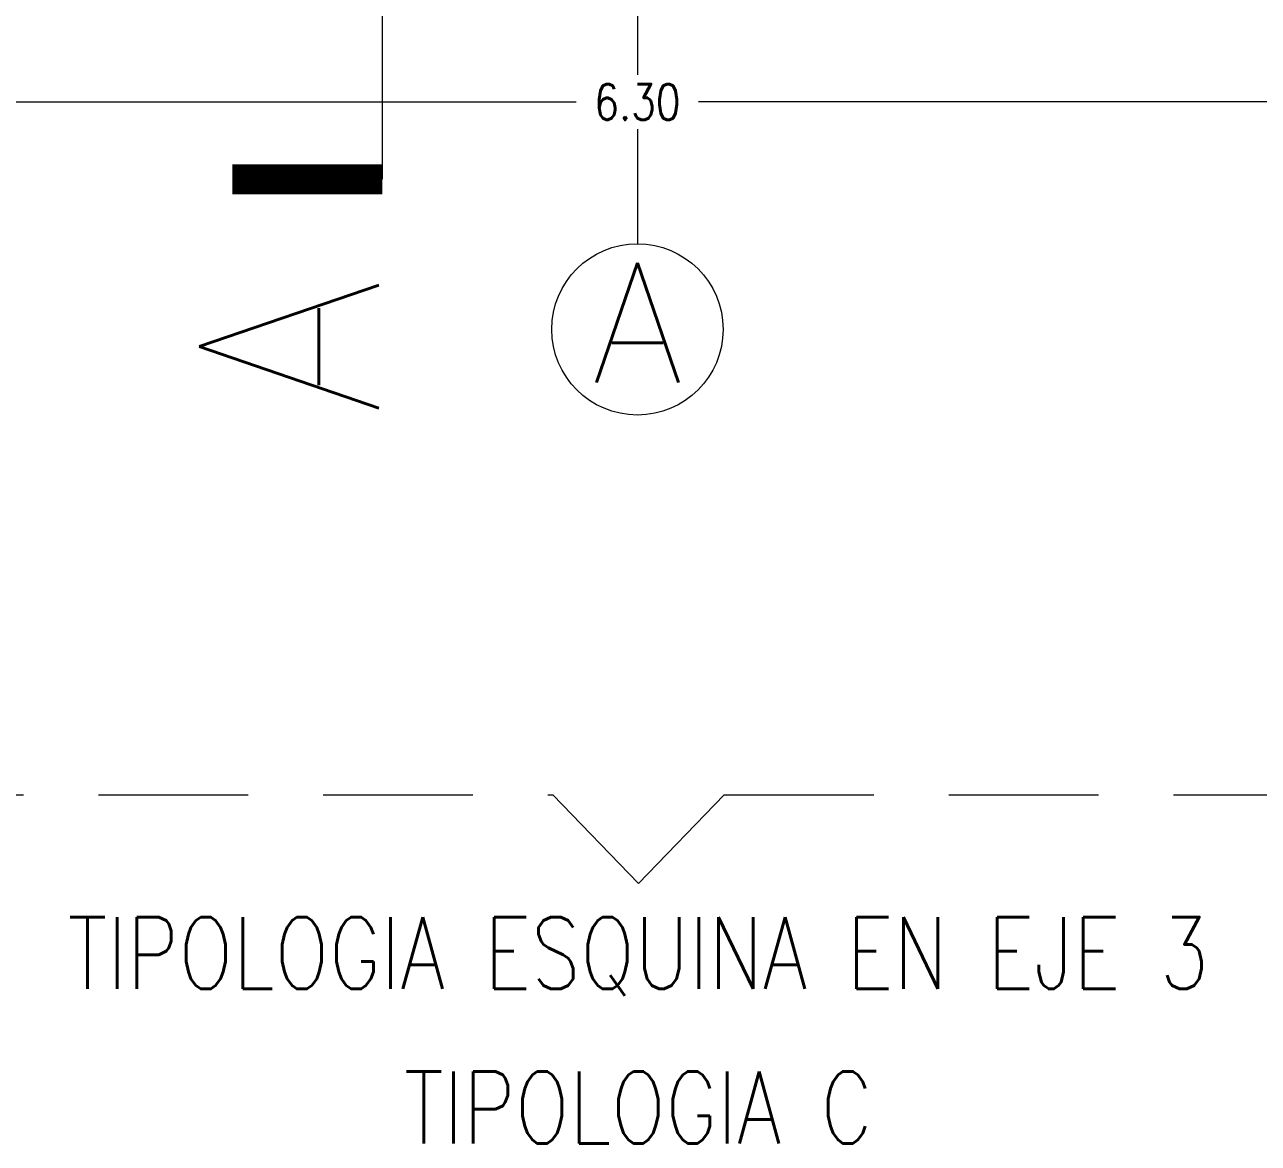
# Model space of a CAD drawing. Header units: inches. Extents: x 10.8 to 60.4, y 12.2 to 79.7.
# Drawn here: x 28.137 to 30.196, y 32.376 to 34.244 of the extents above; entities that cross this region are included whole.
import ezdxf
from ezdxf.enums import TextEntityAlignment as Align

# ---------------------------------------------------------------- set-up
doc = ezdxf.new("R2010")
doc.units = ezdxf.units.IN
doc.header["$MEASUREMENT"] = 0
doc.linetypes.add('HIDDEN', pattern=[0.375, 0.25, -0.125])
doc.layers.get('DEFPOINTS').update_dxf_attribs({"color": 210})
for name, color, linetype, lineweight in [('A-ANNO-DIMS', 3, 'Continuous', 18), ('A-ANNO-SYMB', 3, 'Continuous', 18), ('A-ANNO-TEXT', 3, 'Continuous', 18)]:
    doc.layers.add(name, color=color, linetype=linetype, lineweight=lineweight)
doc.styles.add('E-ROMANS', font='romans.shx', dxfattribs={"width": 0.8})
doc.dimstyles.new('E-0050_ARW_12', dxfattribs={"dimscale": 0.001, "dimtxt": 60, "dimasz": 60, "dimexe": 30, "dimexo": 20, "dimgap": 30, "dimtad": 0, "dimzin": 0, "dimdsep": 46, "dimtxsty": 'E-ROMANS', "dimblk": 'OPEN90', "dimcen": 30, "dimclrd": 256, "dimclre": 256, "dimclrt": 256, "dimadec": 0, "dimazin": 0, "dimtfac": 1, "dimtmove": 1, "dimatfit": 3, "dimldrblk": 'OPEN90', "dimfxl": 1, "dimtfill": 1, "dimtolj": 1, "dimtzin": 0, "dimlwd": -1, "dimarcsym": 0})

# ---------------------------------------------------------------- blocks, each defined once
blk = doc.blocks.new('_Open90')
at = {"color": 0, "linetype": 'ByBlock', "lineweight": -2}
for p, q in [((-0.5, 0.5), (0, 0)), ((0, 0), (-1, 0)), ((0, 0), (-0.5, -0.5))]:
    blk.add_line(p, q, dxfattribs=at)
blk = doc.blocks.new('*D1075')
at = {"layer": 'A-ANNO-DIMS', "lineweight": -2, "transparency": 16777216}
for p, q in [((26.0099, 34.1875), (26.0099, 34.0845)), ((32.309, 34.1875), (32.309, 34.0845))]:
    blk.add_line(p, q, dxfattribs=at)
at = {"layer": 'A-ANNO-DIMS', "transparency": 16777216}
for p, q in [((26.0699, 34.1145), (29.0574, 34.1145)), ((32.249, 34.1145), (29.2614, 34.1145))]:
    blk.add_line(p, q, dxfattribs=at)
at = {"layer": 'DEFPOINTS', "color": 0, "transparency": 16777216}
for p in [(26.0099, 34.2075), (32.309, 34.2075), (32.309, 34.1145)]:
    blk.add_point(p, dxfattribs=at)
at = {"layer": 'A-ANNO-DIMS', "transparency": 16777216, "xscale": 0.06, "yscale": 0.06, "zscale": 0.06, "rotation": 180}
blk.add_blockref('_Open90', (26.0099, 34.1145), dxfattribs=at)
at = {"layer": 'A-ANNO-DIMS', "transparency": 16777216, "xscale": 0.06, "yscale": 0.06, "zscale": 0.06}
blk.add_blockref('_Open90', (32.309, 34.1145), dxfattribs=at)
at = {"layer": 'A-ANNO-DIMS', "transparency": 16777216, "insert": (29.1594, 34.1145), "char_height": 0.06, "attachment_point": 5, "style": 'E-ROMANS', "bg_fill": 3, "box_fill_scale": 1.25, "bg_fill_color": 256, "bg_fill_true_color": 13158600, "bg_fill_transparency": 0}
blk.add_mtext('\\A1;6.30', dxfattribs=at)

msp = doc.modelspace()

# ---------------------------------------------------------------- linework, layer by layer
at = {"layer": 'A-ANNO-SYMB'}
msp.add_line((29.1594, 44.2823), (29.1594, 33.8778), dxfattribs=at)
at = {"layer": 'A-ANNO-SYMB', "const_width": 0.05}
msp.add_lwpolyline([(28.7334, 33.9855), (28.4834, 33.9855)], dxfattribs=at)
at = {"layer": 'A-ANNO-SYMB'}
msp.add_circle((29.1594, 33.7348), 0.143, dxfattribs=at)
at = {"layer": 'A-ANNO-TEXT', "linetype": 'HIDDEN'}
msp.add_lwpolyline([(26.0099, 34.2075), (26.0099, 32.9578), (29.018, 32.9578), (29.161, 32.8096), (29.304, 32.9578), (32.309, 32.9578), (32.309, 34.2075)], dxfattribs=at)

# ---------------------------------------------------------------- texts
at = {"layer": 'A-ANNO-TEXT', "char_height": 0.12, "attachment_point": 5, "style": 'E-ROMANS'}
for s, insert in [('\\pi-0.36,l0.36,t0.36;TIPOLOGIA ESQUINA EN EJE 3', (29.161, 32.6879)), ('\\pi-0.36,l0.36,t0.36;TIPOLOGIA C', (29.161, 32.4358))]:
    msp.add_mtext(s, dxfattribs=dict(at, insert=insert))
at = {"layer": 'A-ANNO-TEXT', "style": 'E-ROMANS'}
msp.add_attdef('A', text='0.00', height=0.2, dxfattribs=at).set_placement((29.1594, 33.7459), align=Align.MIDDLE_CENTER)
msp.add_attdef('A', text='CORTE', height=0.2998, rotation=90, dxfattribs=at).set_placement((28.5778, 33.5904), align=Align.MIDDLE_LEFT)

# ---------------------------------------------------------------- next in the draw order: dimensions: what is measured, and where the dimension line sits
at = {"layer": 'A-ANNO-DIMS'}
dim = msp.add_linear_dim(base=(32.309, 34.1145), p1=(26.0099, 34.2075), p2=(32.309, 34.2075), dimstyle='E-0050_ARW_12', dxfattribs=at)
dim.commit()
dim.dimension.update_dxf_attribs({"geometry": '*D1075', "text_midpoint": (29.1594, 34.1145)})

# ---------------------------------------------------------------- next in the draw order: linework, layer by layer
at = {"layer": 'A-ANNO-SYMB'}
msp.add_line((28.7334, 35.6738), (28.7334, 33.9855), dxfattribs=at)

doc.saveas('drawing.dxf')
